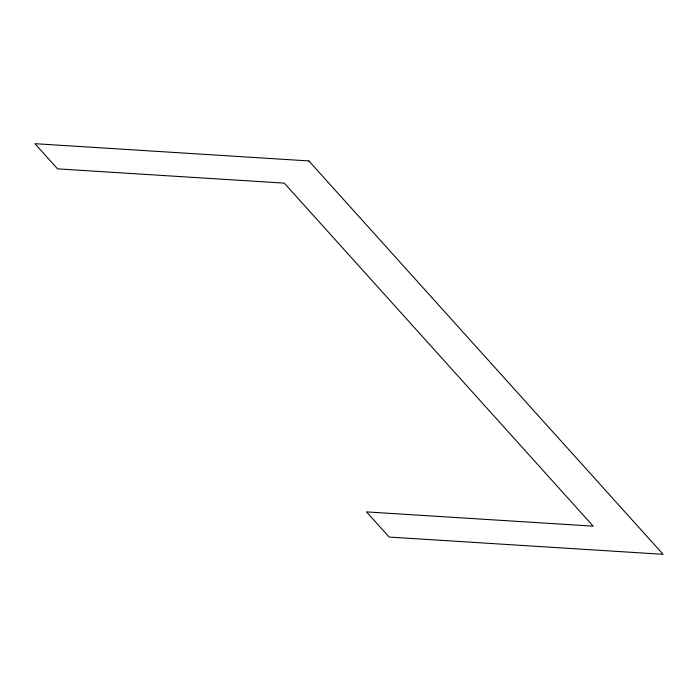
<?xml version="1.0" encoding="UTF-8"?>
<svg xmlns="http://www.w3.org/2000/svg" width="698" height="698" viewBox="0 0 698 698"><rect width="100%" height="100%" fill="white"/><g stroke="black" fill="none" stroke-linecap="round" stroke-linejoin="round"><path stroke-width="1.05" d="M308.848 160.933L34.9 143.683L57.576 168.864L284.287 183.138L593.195 526.161L366.485 511.896L389.152 537.067L663.1 554.317L308.848 160.933"/></g></svg>
